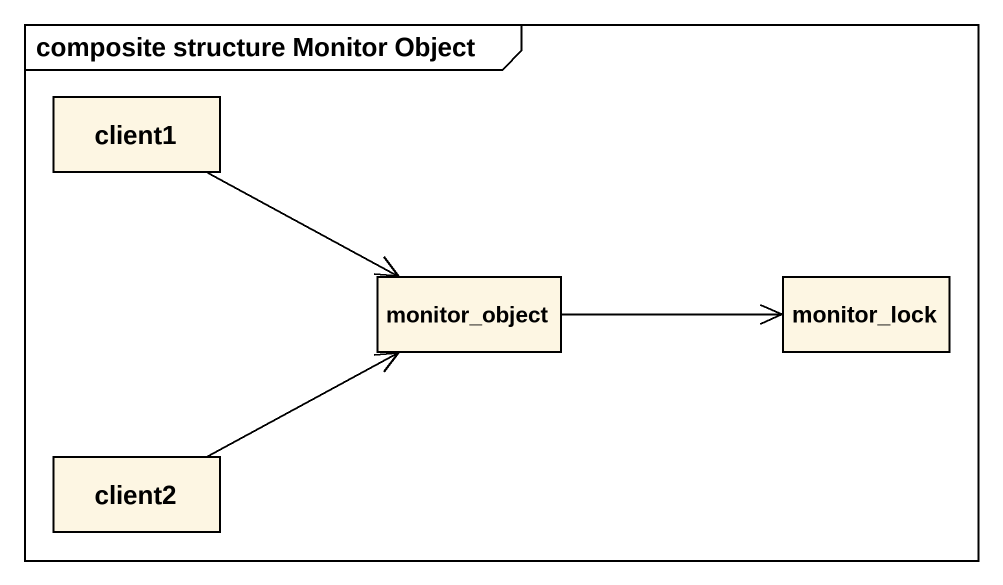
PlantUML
@startuml
mainframe composite structure Monitor Object
rectangle client1
rectangle monitor_object
rectangle monitor_lock
rectangle client2
client1 -right-> monitor_object
monitor_object -right-> monitor_lock
client2 -right-> monitor_object
@enduml
